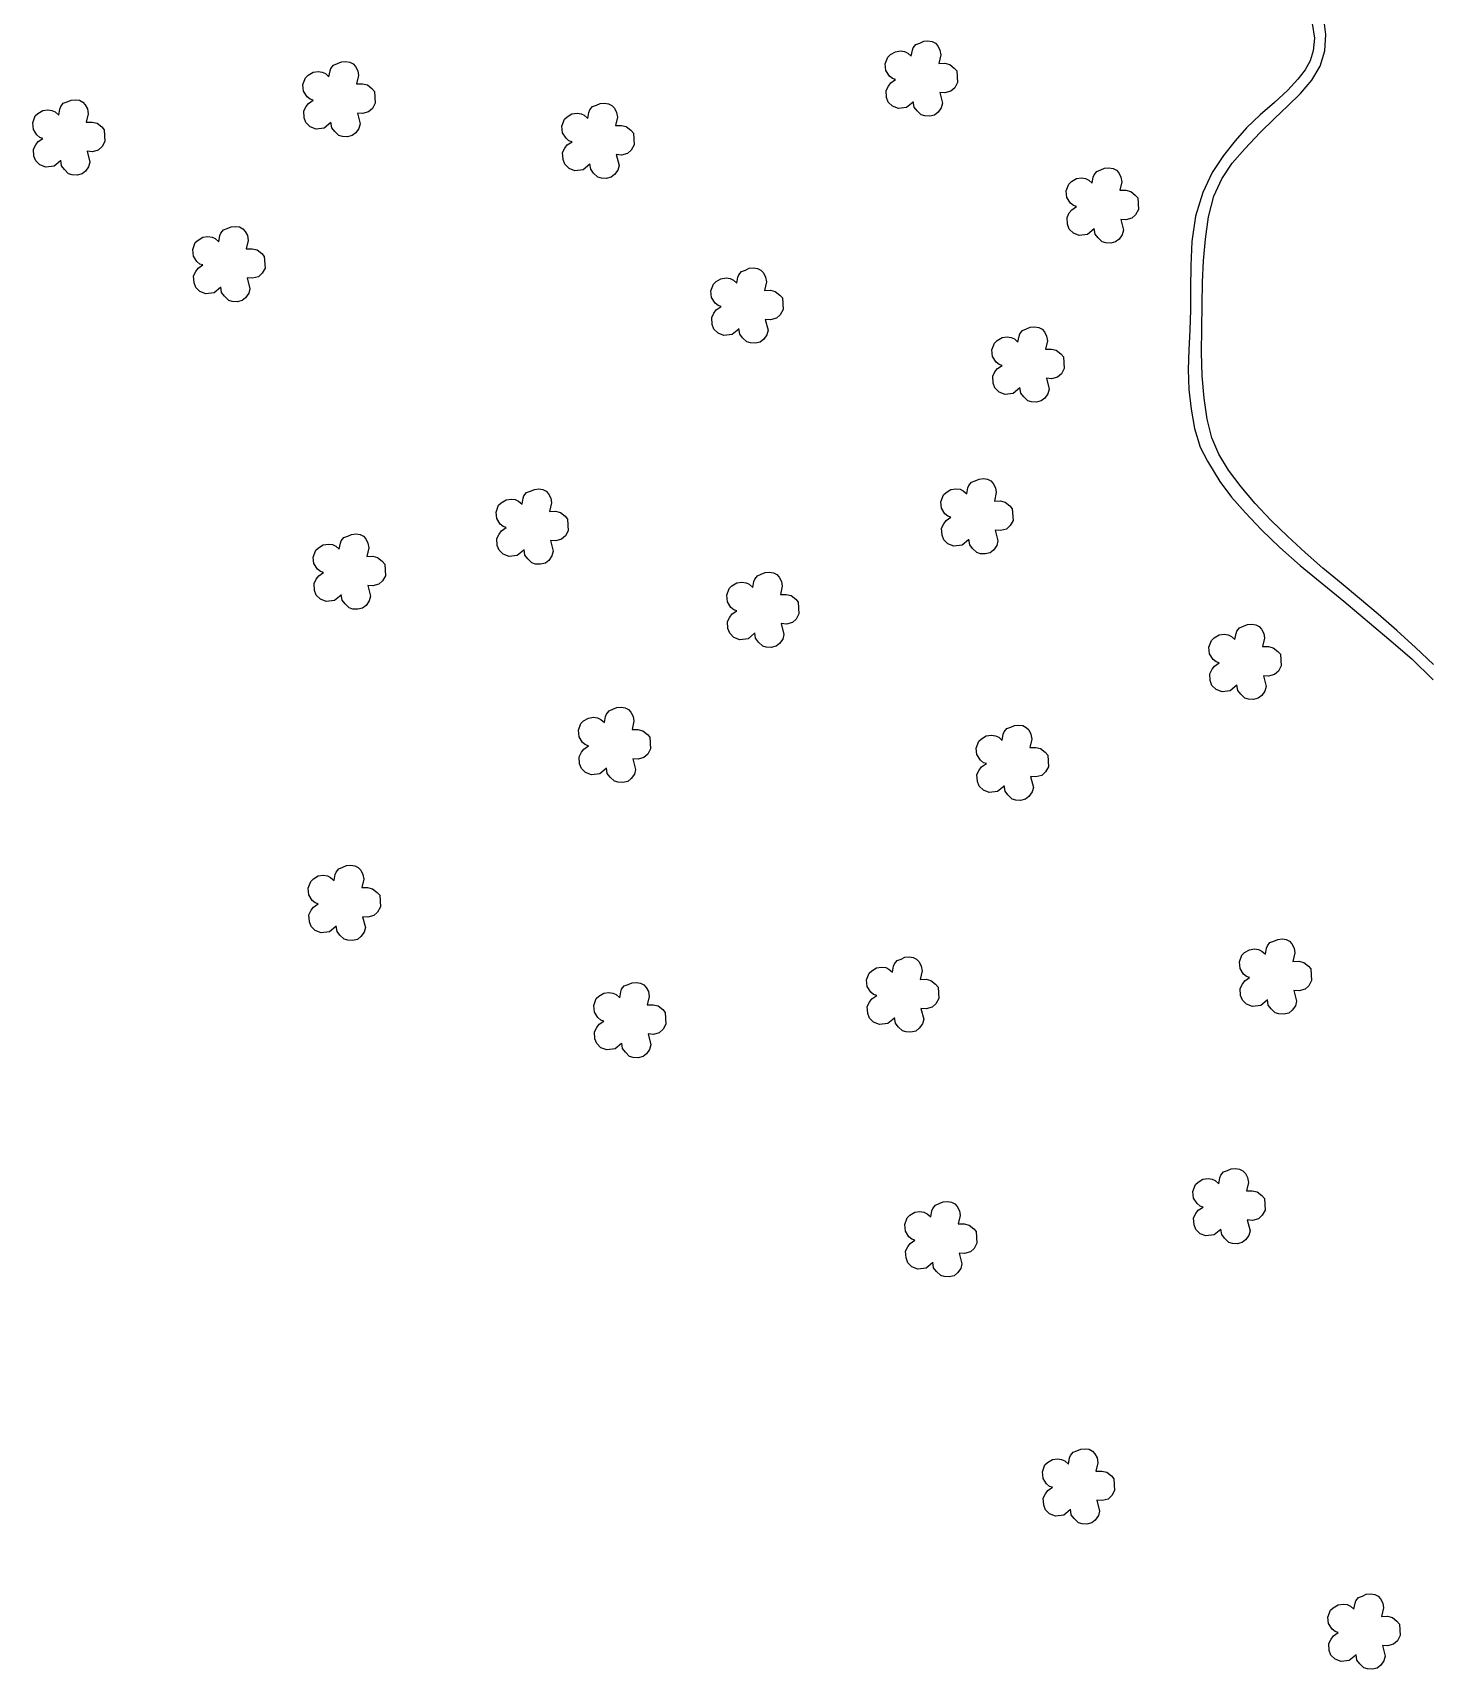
# Model space of a CAD drawing. Extents: x 726621 to 729771, y 7813734 to 7818189.
# Drawn here: x 727459.1 to 727805.2, y 7815191.3 to 7815598 of the extents above; entities that cross this region are included whole.
import ezdxf

# ---------------------------------------------------------------- set-up
doc = ezdxf.new("R2010")
doc.units = 0
doc.header["$MEASUREMENT"] = 0
doc.linetypes.add('CONTINUO', pattern=[0])
for name, color, linetype in [('01140001344', 1, 'Continuous'), ('01140001344013', 5, 'Continuous'), ('_SIMBOLO ARVORE', 118, 'Continuous')]:
    doc.layers.add(name, color=color, linetype=linetype)

msp = doc.modelspace()

# ---------------------------------------------------------------- linework, layer by layer
at = {"layer": '01140001344'}
msp.add_lwpolyline([(727777.11, 7815600.26), (727777.63, 7815596.62), (727777.37, 7815593.5), (727776.6, 7815590.98), (727775.31, 7815588.76), (727773.57, 7815586.46), (727771.03, 7815583.66), (727767.76, 7815580.64), (727764.14, 7815577.55), (727760.81, 7815574.32), (727757.92, 7815571.13), (727755.06, 7815567.43), (727752.23, 7815563.22), (727749.88, 7815558.23), (727748.1, 7815552.35), (727747.2, 7815546.12), (727746.93, 7815540.11), (727746.85, 7815534.43), (727746.83, 7815529.09), (727746.71, 7815524.06), (727746.43, 7815519.19), (727746.29, 7815514.29), (727746.46, 7815509.32), (727747.04, 7815504.39), (727747.86, 7815499.61), (727749.24, 7815495.01), (727751.05, 7815491.49), (727754.16, 7815486.45), (727757.05, 7815482.55), (727760.49, 7815478.64), (727764.53, 7815474.47), (727769.09, 7815470.02), (727774.1, 7815465.56), (727784.98, 7815456.7), (727796.17, 7815447.3), (727801.88, 7815442.39), (727807.14, 7815437.18)], dxfattribs=at)
at = {"layer": '01140001344013'}
msp.add_lwpolyline([(727807.22, 7815440.98), (727802.74, 7815445.24), (727798.15, 7815449.4), (727793.5, 7815453.46), (727788.84, 7815457.39), (727784.3, 7815461.21), (727779.77, 7815464.93), (727775.35, 7815468.79), (727771.03, 7815472.81), (727766.85, 7815476.88), (727762.91, 7815480.97), (727759.41, 7815485.16), (727756.31, 7815489.25), (727753.92, 7815493.21), (727752.16, 7815497.28), (727751.02, 7815501.95), (727750.23, 7815507.13), (727749.77, 7815512.72), (727749.56, 7815518.51), (727749.68, 7815524.47), (727749.79, 7815530.32), (727749.87, 7815535.95), (727750.11, 7815541.31), (727750.58, 7815546.64), (727751.36, 7815552.25), (727752.64, 7815557.36), (727754.62, 7815561.67), (727757.21, 7815565.53), (727760.4, 7815569.18), (727764.1, 7815573.06), (727767.76, 7815576.65), (727771.03, 7815579.76), (727774.18, 7815582.9), (727777.04, 7815586.21), (727779.07, 7815589.68), (727780.22, 7815593.47), (727780.46, 7815597.53), (727779.97, 7815601.51)], dxfattribs=at)
at = {"layer": '_SIMBOLO ARVORE', "linetype": 'CONTINUO'}
for points in [[(727677.93, 7815580.74, 0), (727676.31, 7815579.38, 0), (727674.26, 7815579.15, 0), (727672.79, 7815579.72, 0), (727671.75, 7815580.74, 0), (727671.32, 7815581.91, 0), (727671.21, 7815583.63, 0), (727671.77, 7815584.72, 0), (727672.36, 7815585.53, 0), (727673.54, 7815586.33, 0), (727672.79, 7815586.57, 0), (727672.05, 7815587.19, 0), (727671.17, 7815588.56, 0), (727671.02, 7815590.2, 0), (727671.65, 7815591.91, 0), (727672.31, 7815592.52, 0), (727673.51, 7815593.26, 0), (727674.78, 7815593.43, 0), (727675.8, 7815593.28, 0), (727676.6, 7815592.91, 0), (727677.47, 7815592.13, 0), (727677.74, 7815593.62, 0), (727677.96, 7815594.22, 0), (727678.62, 7815595.05, 0), (727679.59, 7815595.41, 0), (727680.55, 7815595.84, 0), (727681.62, 7815595.93, 0), (727682.63, 7815595.79, 0), (727683.46, 7815595.35, 0), (727684.07, 7815594.69, 0), (727684.6, 7815593.63, 0), (727684.81, 7815592.46, 0), (727684.33, 7815590.36, 0), (727685.8, 7815590.38, 0), (727687.01, 7815590.09, 0), (727688.16, 7815589.18, 0), (727688.79, 7815588.46, 0), (727688.96, 7815585.57, 0), (727688.26, 7815584.28, 0), (727687.32, 7815583.42, 0), (727685.84, 7815583.02, 0), (727684.54, 7815583.14, 0), (727685.23, 7815580.44, 0), (727684.91, 7815579.29, 0), (727684.13, 7815578.2, 0), (727683.28, 7815577.51, 0), (727682.06, 7815577.21, 0), (727680.85, 7815577.29, 0), (727679.94, 7815577.54, 0), (727678.9, 7815578.56, 0), (727678.19, 7815579.48, 0), (727677.98, 7815580.88, 0)], [(727533.22, 7815575.63, 0), (727531.6, 7815574.27, 0), (727529.55, 7815574.03, 0), (727528.08, 7815574.6, 0), (727527.04, 7815575.62, 0), (727526.62, 7815576.79, 0), (727526.5, 7815578.52, 0), (727527.06, 7815579.61, 0), (727527.65, 7815580.42, 0), (727528.83, 7815581.22, 0), (727528.08, 7815581.46, 0), (727527.34, 7815582.07, 0), (727526.47, 7815583.45, 0), (727526.31, 7815585.09, 0), (727526.94, 7815586.79, 0), (727527.6, 7815587.41, 0), (727528.81, 7815588.14, 0), (727530.07, 7815588.31, 0), (727531.09, 7815588.17, 0), (727531.89, 7815587.8, 0), (727532.77, 7815587.01, 0), (727533.03, 7815588.51, 0), (727533.25, 7815589.11, 0), (727533.91, 7815589.94, 0), (727534.89, 7815590.3, 0), (727535.84, 7815590.72, 0), (727536.91, 7815590.82, 0), (727537.92, 7815590.68, 0), (727538.75, 7815590.24, 0), (727539.36, 7815589.58, 0), (727539.9, 7815588.52, 0), (727540.11, 7815587.34, 0), (727539.62, 7815585.25, 0), (727541.09, 7815585.27, 0), (727542.3, 7815584.98, 0), (727543.45, 7815584.07, 0), (727544.08, 7815583.35, 0), (727544.26, 7815580.46, 0), (727543.55, 7815579.17, 0), (727542.61, 7815578.31, 0), (727541.13, 7815577.91, 0), (727539.83, 7815578.02, 0), (727540.52, 7815575.33, 0), (727540.21, 7815574.18, 0), (727539.43, 7815573.08, 0), (727538.57, 7815572.4, 0), (727537.35, 7815572.1, 0), (727536.14, 7815572.17, 0), (727535.23, 7815572.43, 0), (727534.19, 7815573.45, 0), (727533.49, 7815574.37, 0), (727533.27, 7815575.77, 0)], [(727466.06, 7815566.13, 0), (727464.45, 7815564.77, 0), (727462.39, 7815564.54, 0), (727460.93, 7815565.11, 0), (727459.89, 7815566.13, 0), (727459.46, 7815567.3, 0), (727459.34, 7815569.02, 0), (727459.9, 7815570.11, 0), (727460.49, 7815570.92, 0), (727461.68, 7815571.72, 0), (727460.92, 7815571.96, 0), (727460.18, 7815572.58, 0), (727459.31, 7815573.95, 0), (727459.15, 7815575.59, 0), (727459.78, 7815577.3, 0), (727460.44, 7815577.91, 0), (727461.65, 7815578.65, 0), (727462.92, 7815578.82, 0), (727463.93, 7815578.67, 0), (727464.73, 7815578.3, 0), (727465.61, 7815577.52, 0), (727465.87, 7815579.01, 0), (727466.1, 7815579.61, 0), (727466.75, 7815580.44, 0), (727467.73, 7815580.8, 0), (727468.68, 7815581.22, 0), (727469.75, 7815581.32, 0), (727470.77, 7815581.18, 0), (727471.59, 7815580.74, 0), (727472.2, 7815580.08, 0), (727472.74, 7815579.02, 0), (727472.95, 7815577.85, 0), (727472.46, 7815575.75, 0), (727473.93, 7815575.77, 0), (727475.15, 7815575.48, 0), (727476.29, 7815574.57, 0), (727476.93, 7815573.85, 0), (727477.1, 7815570.96, 0), (727476.39, 7815569.67, 0), (727475.45, 7815568.81, 0), (727473.97, 7815568.41, 0), (727472.67, 7815568.53, 0), (727473.37, 7815565.83, 0), (727473.05, 7815564.68, 0), (727472.27, 7815563.59, 0), (727471.41, 7815562.9, 0), (727470.19, 7815562.6, 0), (727468.98, 7815562.68, 0), (727468.08, 7815562.93, 0), (727467.04, 7815563.95, 0), (727466.33, 7815564.87, 0), (727466.11, 7815566.27, 0)], [(727597.55, 7815565.28, 0), (727595.94, 7815563.93, 0), (727593.88, 7815563.69, 0), (727592.42, 7815564.26, 0), (727591.38, 7815565.28, 0), (727590.95, 7815566.45, 0), (727590.83, 7815568.18, 0), (727591.39, 7815569.27, 0), (727591.98, 7815570.07, 0), (727593.17, 7815570.88, 0), (727592.41, 7815571.12, 0), (727591.67, 7815571.73, 0), (727590.8, 7815573.1, 0), (727590.64, 7815574.74, 0), (727591.27, 7815576.45, 0), (727591.93, 7815577.06, 0), (727593.14, 7815577.8, 0), (727594.41, 7815577.97, 0), (727595.42, 7815577.82, 0), (727596.22, 7815577.45, 0), (727597.1, 7815576.67, 0), (727597.36, 7815578.17, 0), (727597.59, 7815578.77, 0), (727598.24, 7815579.6, 0), (727599.22, 7815579.95, 0), (727600.17, 7815580.38, 0), (727601.24, 7815580.48, 0), (727602.26, 7815580.33, 0), (727603.08, 7815579.9, 0), (727603.69, 7815579.23, 0), (727604.23, 7815578.18, 0), (727604.44, 7815577, 0), (727603.95, 7815574.9, 0), (727605.42, 7815574.93, 0), (727606.64, 7815574.63, 0), (727607.78, 7815573.73, 0), (727608.42, 7815573, 0), (727608.59, 7815570.11, 0), (727607.88, 7815568.82, 0), (727606.94, 7815567.96, 0), (727605.46, 7815567.57, 0), (727604.16, 7815567.68, 0), (727604.86, 7815564.98, 0), (727604.54, 7815563.84, 0), (727603.76, 7815562.74, 0), (727602.9, 7815562.05, 0), (727601.68, 7815561.76, 0), (727600.47, 7815561.83, 0), (727599.57, 7815562.09, 0), (727598.53, 7815563.11, 0), (727597.82, 7815564.03, 0), (727597.6, 7815565.42, 0)], [(727722.9, 7815549.2, 0), (727721.29, 7815547.84, 0), (727719.23, 7815547.6, 0), (727717.77, 7815548.17, 0), (727716.73, 7815549.19, 0), (727716.3, 7815550.36, 0), (727716.18, 7815552.09, 0), (727716.74, 7815553.18, 0), (727717.33, 7815553.98, 0), (727718.52, 7815554.79, 0), (727717.76, 7815555.03, 0), (727717.02, 7815555.64, 0), (727716.15, 7815557.02, 0), (727715.99, 7815558.65, 0), (727716.62, 7815560.36, 0), (727717.28, 7815560.97, 0), (727718.49, 7815561.71, 0), (727719.76, 7815561.88, 0), (727720.77, 7815561.74, 0), (727721.57, 7815561.36, 0), (727722.45, 7815560.58, 0), (727722.71, 7815562.08, 0), (727722.94, 7815562.68, 0), (727723.59, 7815563.51, 0), (727724.57, 7815563.87, 0), (727725.52, 7815564.29, 0), (727726.59, 7815564.39, 0), (727727.61, 7815564.24, 0), (727728.43, 7815563.81, 0), (727729.04, 7815563.15, 0), (727729.58, 7815562.09, 0), (727729.79, 7815560.91, 0), (727729.3, 7815558.82, 0), (727730.77, 7815558.84, 0), (727731.99, 7815558.55, 0), (727733.13, 7815557.64, 0), (727733.77, 7815556.91, 0), (727733.94, 7815554.03, 0), (727733.23, 7815552.73, 0), (727732.29, 7815551.87, 0), (727730.81, 7815551.48, 0), (727729.51, 7815551.59, 0), (727730.21, 7815548.9, 0), (727729.89, 7815547.75, 0), (727729.11, 7815546.65, 0), (727728.25, 7815545.97, 0), (727727.03, 7815545.67, 0), (727725.82, 7815545.74, 0), (727724.92, 7815546, 0), (727723.88, 7815547.02, 0), (727723.17, 7815547.94, 0), (727722.95, 7815549.33, 0)], [(727505.84, 7815534.65, 0), (727504.22, 7815533.3, 0), (727502.16, 7815533.06, 0), (727500.7, 7815533.63, 0), (727499.66, 7815534.65, 0), (727499.23, 7815535.82, 0), (727499.11, 7815537.55, 0), (727499.68, 7815538.64, 0), (727500.27, 7815539.44, 0), (727501.45, 7815540.25, 0), (727500.7, 7815540.49, 0), (727499.95, 7815541.1, 0), (727499.08, 7815542.48, 0), (727498.92, 7815544.11, 0), (727499.55, 7815545.82, 0), (727500.22, 7815546.43, 0), (727501.42, 7815547.17, 0), (727502.69, 7815547.34, 0), (727503.7, 7815547.19, 0), (727504.5, 7815546.82, 0), (727505.38, 7815546.04, 0), (727505.65, 7815547.54, 0), (727505.87, 7815548.14, 0), (727506.52, 7815548.97, 0), (727507.5, 7815549.32, 0), (727508.45, 7815549.75, 0), (727509.53, 7815549.85, 0), (727510.54, 7815549.7, 0), (727511.36, 7815549.27, 0), (727511.98, 7815548.6, 0), (727512.51, 7815547.55, 0), (727512.72, 7815546.37, 0), (727512.23, 7815544.27, 0), (727513.7, 7815544.3, 0), (727514.92, 7815544, 0), (727516.06, 7815543.1, 0), (727516.7, 7815542.37, 0), (727516.87, 7815539.48, 0), (727516.16, 7815538.19, 0), (727515.22, 7815537.33, 0), (727513.74, 7815536.94, 0), (727512.44, 7815537.05, 0), (727513.14, 7815534.35, 0), (727512.82, 7815533.21, 0), (727512.04, 7815532.11, 0), (727511.18, 7815531.43, 0), (727509.96, 7815531.13, 0), (727508.75, 7815531.2, 0), (727507.85, 7815531.46, 0), (727506.81, 7815532.48, 0), (727506.1, 7815533.4, 0), (727505.89, 7815534.79, 0)], [(727634.59, 7815524.33, 0), (727632.97, 7815522.98, 0), (727630.92, 7815522.74, 0), (727629.45, 7815523.31, 0), (727628.41, 7815524.33, 0), (727627.98, 7815525.5, 0), (727627.87, 7815527.23, 0), (727628.43, 7815528.32, 0), (727629.02, 7815529.12, 0), (727630.2, 7815529.93, 0), (727629.45, 7815530.17, 0), (727628.71, 7815530.78, 0), (727627.83, 7815532.16, 0), (727627.68, 7815533.79, 0), (727628.31, 7815535.5, 0), (727628.97, 7815536.11, 0), (727630.18, 7815536.85, 0), (727631.44, 7815537.02, 0), (727632.46, 7815536.87, 0), (727633.26, 7815536.5, 0), (727634.14, 7815535.72, 0), (727634.4, 7815537.22, 0), (727634.62, 7815537.82, 0), (727635.28, 7815538.65, 0), (727636.25, 7815539, 0), (727637.21, 7815539.43, 0), (727638.28, 7815539.53, 0), (727639.29, 7815539.38, 0), (727640.12, 7815538.95, 0), (727640.73, 7815538.29, 0), (727641.26, 7815537.23, 0), (727641.47, 7815536.05, 0), (727640.99, 7815533.95, 0), (727642.46, 7815533.98, 0), (727643.67, 7815533.69, 0), (727644.82, 7815532.78, 0), (727645.45, 7815532.05, 0), (727645.62, 7815529.17, 0), (727644.92, 7815527.87, 0), (727643.98, 7815527.01, 0), (727642.5, 7815526.62, 0), (727641.2, 7815526.73, 0), (727641.89, 7815524.03, 0), (727641.57, 7815522.89, 0), (727640.79, 7815521.79, 0), (727639.94, 7815521.11, 0), (727638.72, 7815520.81, 0), (727637.51, 7815520.88, 0), (727636.6, 7815521.14, 0), (727635.56, 7815522.16, 0), (727634.86, 7815523.08, 0), (727634.64, 7815524.47, 0)], [(727704.43, 7815509.7, 0), (727702.82, 7815508.34, 0), (727700.76, 7815508.1, 0), (727699.3, 7815508.67, 0), (727698.26, 7815509.69, 0), (727697.83, 7815510.86, 0), (727697.71, 7815512.59, 0), (727698.27, 7815513.68, 0), (727698.86, 7815514.49, 0), (727700.05, 7815515.29, 0), (727699.29, 7815515.53, 0), (727698.55, 7815516.14, 0), (727697.68, 7815517.52, 0), (727697.52, 7815519.16, 0), (727698.15, 7815520.86, 0), (727698.81, 7815521.48, 0), (727700.02, 7815522.21, 0), (727701.29, 7815522.38, 0), (727702.3, 7815522.24, 0), (727703.1, 7815521.87, 0), (727703.98, 7815521.08, 0), (727704.24, 7815522.58, 0), (727704.47, 7815523.18, 0), (727705.12, 7815524.01, 0), (727706.1, 7815524.37, 0), (727707.05, 7815524.79, 0), (727708.12, 7815524.89, 0), (727709.14, 7815524.75, 0), (727709.96, 7815524.31, 0), (727710.57, 7815523.65, 0), (727711.11, 7815522.59, 0), (727711.32, 7815521.42, 0), (727710.83, 7815519.32, 0), (727712.3, 7815519.34, 0), (727713.51, 7815519.05, 0), (727714.66, 7815518.14, 0), (727715.3, 7815517.42, 0), (727715.47, 7815514.53, 0), (727714.76, 7815513.24, 0), (727713.82, 7815512.38, 0), (727712.34, 7815511.98, 0), (727711.04, 7815512.1, 0), (727711.73, 7815509.4, 0), (727711.42, 7815508.25, 0), (727710.64, 7815507.15, 0), (727709.78, 7815506.47, 0), (727708.56, 7815506.17, 0), (727707.35, 7815506.24, 0), (727706.45, 7815506.5, 0), (727705.41, 7815507.52, 0), (727704.7, 7815508.44, 0), (727704.48, 7815509.84, 0)], [(727691.72, 7815471.97, 0), (727690.1, 7815470.61, 0), (727688.05, 7815470.37, 0), (727686.58, 7815470.94, 0), (727685.54, 7815471.96, 0), (727685.11, 7815473.13, 0), (727685, 7815474.86, 0), (727685.56, 7815475.95, 0), (727686.15, 7815476.76, 0), (727687.33, 7815477.56, 0), (727686.58, 7815477.8, 0), (727685.84, 7815478.41, 0), (727684.96, 7815479.79, 0), (727684.8, 7815481.43, 0), (727685.44, 7815483.13, 0), (727686.1, 7815483.74, 0), (727687.3, 7815484.48, 0), (727688.57, 7815484.65, 0), (727689.58, 7815484.51, 0), (727690.39, 7815484.14, 0), (727691.26, 7815483.35, 0), (727691.53, 7815484.85, 0), (727691.75, 7815485.45, 0), (727692.41, 7815486.28, 0), (727693.38, 7815486.64, 0), (727694.34, 7815487.06, 0), (727695.41, 7815487.16, 0), (727696.42, 7815487.01, 0), (727697.25, 7815486.58, 0), (727697.86, 7815485.92, 0), (727698.39, 7815484.86, 0), (727698.6, 7815483.68, 0), (727698.12, 7815481.59, 0), (727699.59, 7815481.61, 0), (727700.8, 7815481.32, 0), (727701.95, 7815480.41, 0), (727702.58, 7815479.68, 0), (727702.75, 7815476.8, 0), (727702.04, 7815475.51, 0), (727701.1, 7815474.64, 0), (727699.62, 7815474.25, 0), (727698.33, 7815474.36, 0), (727699.02, 7815471.67, 0), (727698.7, 7815470.52, 0), (727697.92, 7815469.42, 0), (727697.07, 7815468.74, 0), (727695.85, 7815468.44, 0), (727694.64, 7815468.51, 0), (727693.73, 7815468.77, 0), (727692.69, 7815469.79, 0), (727691.98, 7815470.71, 0), (727691.77, 7815472.11, 0)], [(727581.19, 7815469.4, 0), (727579.57, 7815468.04, 0), (727577.52, 7815467.8, 0), (727576.05, 7815468.37, 0), (727575.02, 7815469.39, 0), (727574.59, 7815470.56, 0), (727574.47, 7815472.29, 0), (727575.03, 7815473.38, 0), (727575.62, 7815474.19, 0), (727576.8, 7815474.99, 0), (727576.05, 7815475.23, 0), (727575.31, 7815475.84, 0), (727574.44, 7815477.22, 0), (727574.28, 7815478.86, 0), (727574.91, 7815480.56, 0), (727575.57, 7815481.18, 0), (727576.78, 7815481.91, 0), (727578.04, 7815482.08, 0), (727579.06, 7815481.94, 0), (727579.86, 7815481.57, 0), (727580.74, 7815480.78, 0), (727581, 7815482.28, 0), (727581.22, 7815482.88, 0), (727581.88, 7815483.71, 0), (727582.86, 7815484.07, 0), (727583.81, 7815484.49, 0), (727584.88, 7815484.59, 0), (727585.9, 7815484.45, 0), (727586.72, 7815484.01, 0), (727587.33, 7815483.35, 0), (727587.87, 7815482.29, 0), (727588.08, 7815481.12, 0), (727587.59, 7815479.02, 0), (727589.06, 7815479.04, 0), (727590.27, 7815478.75, 0), (727591.42, 7815477.84, 0), (727592.05, 7815477.12, 0), (727592.23, 7815474.23, 0), (727591.52, 7815472.94, 0), (727590.58, 7815472.08, 0), (727589.1, 7815471.68, 0), (727587.8, 7815471.79, 0), (727588.49, 7815469.1, 0), (727588.18, 7815467.95, 0), (727587.4, 7815466.85, 0), (727586.54, 7815466.17, 0), (727585.32, 7815465.87, 0), (727584.11, 7815465.94, 0), (727583.2, 7815466.2, 0), (727582.16, 7815467.22, 0), (727581.46, 7815468.14, 0), (727581.24, 7815469.54, 0)], [(727535.78, 7815458.22, 0), (727534.16, 7815456.86, 0), (727532.1, 7815456.63, 0), (727530.64, 7815457.19, 0), (727529.6, 7815458.22, 0), (727529.17, 7815459.39, 0), (727529.06, 7815461.11, 0), (727529.62, 7815462.2, 0), (727530.21, 7815463.01, 0), (727531.39, 7815463.81, 0), (727530.64, 7815464.05, 0), (727529.9, 7815464.67, 0), (727529.02, 7815466.04, 0), (727528.86, 7815467.68, 0), (727529.49, 7815469.39, 0), (727530.16, 7815470, 0), (727531.36, 7815470.74, 0), (727532.63, 7815470.9, 0), (727533.64, 7815470.76, 0), (727534.44, 7815470.39, 0), (727535.32, 7815469.61, 0), (727535.59, 7815471.1, 0), (727535.81, 7815471.7, 0), (727536.47, 7815472.53, 0), (727537.44, 7815472.89, 0), (727538.4, 7815473.31, 0), (727539.47, 7815473.41, 0), (727540.48, 7815473.27, 0), (727541.31, 7815472.83, 0), (727541.92, 7815472.17, 0), (727542.45, 7815471.11, 0), (727542.66, 7815469.94, 0), (727542.18, 7815467.84, 0), (727543.64, 7815467.86, 0), (727544.86, 7815467.57, 0), (727546, 7815466.66, 0), (727546.64, 7815465.94, 0), (727546.81, 7815463.05, 0), (727546.1, 7815461.76, 0), (727545.16, 7815460.9, 0), (727543.68, 7815460.5, 0), (727542.39, 7815460.62, 0), (727543.08, 7815457.92, 0), (727542.76, 7815456.77, 0), (727541.98, 7815455.67, 0), (727541.12, 7815454.99, 0), (727539.9, 7815454.69, 0), (727538.7, 7815454.76, 0), (727537.79, 7815455.02, 0), (727536.75, 7815456.04, 0), (727536.04, 7815456.96, 0), (727535.83, 7815458.36, 0)], [(727638.53, 7815448.74, 0), (727636.91, 7815447.38, 0), (727634.86, 7815447.14, 0), (727633.39, 7815447.71, 0), (727632.35, 7815448.73, 0), (727631.92, 7815449.9, 0), (727631.81, 7815451.63, 0), (727632.37, 7815452.72, 0), (727632.96, 7815453.53, 0), (727634.14, 7815454.33, 0), (727633.39, 7815454.57, 0), (727632.65, 7815455.18, 0), (727631.77, 7815456.56, 0), (727631.62, 7815458.2, 0), (727632.25, 7815459.9, 0), (727632.91, 7815460.51, 0), (727634.12, 7815461.25, 0), (727635.38, 7815461.42, 0), (727636.4, 7815461.28, 0), (727637.2, 7815460.91, 0), (727638.08, 7815460.12, 0), (727638.34, 7815461.62, 0), (727638.56, 7815462.22, 0), (727639.22, 7815463.05, 0), (727640.19, 7815463.41, 0), (727641.15, 7815463.83, 0), (727642.22, 7815463.93, 0), (727643.23, 7815463.78, 0), (727644.06, 7815463.35, 0), (727644.67, 7815462.69, 0), (727645.2, 7815461.63, 0), (727645.41, 7815460.45, 0), (727644.93, 7815458.36, 0), (727646.4, 7815458.38, 0), (727647.61, 7815458.09, 0), (727648.76, 7815457.18, 0), (727649.39, 7815456.45, 0), (727649.56, 7815453.57, 0), (727648.86, 7815452.27, 0), (727647.92, 7815451.41, 0), (727646.44, 7815451.02, 0), (727645.14, 7815451.13, 0), (727645.83, 7815448.44, 0), (727645.51, 7815447.29, 0), (727644.73, 7815446.19, 0), (727643.88, 7815445.51, 0), (727642.66, 7815445.21, 0), (727641.45, 7815445.28, 0), (727640.54, 7815445.54, 0), (727639.5, 7815446.56, 0), (727638.8, 7815447.48, 0), (727638.58, 7815448.88, 0)], [(727758.36, 7815435.8, 0), (727756.74, 7815434.44, 0), (727754.69, 7815434.2, 0), (727753.23, 7815434.77, 0), (727752.19, 7815435.79, 0), (727751.76, 7815436.96, 0), (727751.64, 7815438.69, 0), (727752.2, 7815439.78, 0), (727752.79, 7815440.59, 0), (727753.98, 7815441.39, 0), (727753.22, 7815441.63, 0), (727752.48, 7815442.24, 0), (727751.61, 7815443.62, 0), (727751.45, 7815445.26, 0), (727752.08, 7815446.96, 0), (727752.74, 7815447.58, 0), (727753.95, 7815448.31, 0), (727755.22, 7815448.48, 0), (727756.23, 7815448.34, 0), (727757.03, 7815447.97, 0), (727757.91, 7815447.18, 0), (727758.17, 7815448.68, 0), (727758.4, 7815449.28, 0), (727759.05, 7815450.11, 0), (727760.03, 7815450.47, 0), (727760.98, 7815450.89, 0), (727762.05, 7815450.99, 0), (727763.07, 7815450.84, 0), (727763.89, 7815450.41, 0), (727764.5, 7815449.75, 0), (727765.04, 7815448.69, 0), (727765.25, 7815447.51, 0), (727764.76, 7815445.42, 0), (727766.23, 7815445.44, 0), (727767.44, 7815445.15, 0), (727768.59, 7815444.24, 0), (727769.23, 7815443.52, 0), (727769.4, 7815440.63, 0), (727768.69, 7815439.34, 0), (727767.75, 7815438.48, 0), (727766.27, 7815438.08, 0), (727764.97, 7815438.19, 0), (727765.66, 7815435.5, 0), (727765.35, 7815434.35, 0), (727764.57, 7815433.25, 0), (727763.71, 7815432.57, 0), (727762.49, 7815432.27, 0), (727761.28, 7815432.34, 0), (727760.37, 7815432.6, 0), (727759.34, 7815433.62, 0), (727758.63, 7815434.54, 0), (727758.41, 7815435.94, 0)], [(727601.67, 7815415.17, 0), (727600.05, 7815413.81, 0), (727598, 7815413.57, 0), (727596.53, 7815414.14, 0), (727595.49, 7815415.16, 0), (727595.06, 7815416.33, 0), (727594.95, 7815418.06, 0), (727595.51, 7815419.15, 0), (727596.1, 7815419.95, 0), (727597.28, 7815420.76, 0), (727596.53, 7815421, 0), (727595.79, 7815421.61, 0), (727594.91, 7815422.99, 0), (727594.75, 7815424.62, 0), (727595.38, 7815426.33, 0), (727596.05, 7815426.94, 0), (727597.25, 7815427.68, 0), (727598.52, 7815427.85, 0), (727599.53, 7815427.71, 0), (727600.34, 7815427.33, 0), (727601.21, 7815426.55, 0), (727601.48, 7815428.05, 0), (727601.7, 7815428.65, 0), (727602.36, 7815429.48, 0), (727603.33, 7815429.84, 0), (727604.29, 7815430.26, 0), (727605.36, 7815430.36, 0), (727606.37, 7815430.21, 0), (727607.2, 7815429.78, 0), (727607.81, 7815429.12, 0), (727608.34, 7815428.06, 0), (727608.55, 7815426.88, 0), (727608.07, 7815424.79, 0), (727609.53, 7815424.81, 0), (727610.75, 7815424.52, 0), (727611.9, 7815423.61, 0), (727612.53, 7815422.88, 0), (727612.7, 7815420, 0), (727611.99, 7815418.7, 0), (727611.05, 7815417.84, 0), (727609.57, 7815417.45, 0), (727608.28, 7815417.56, 0), (727608.97, 7815414.87, 0), (727608.65, 7815413.72, 0), (727607.87, 7815412.62, 0), (727607.02, 7815411.94, 0), (727605.8, 7815411.64, 0), (727604.59, 7815411.71, 0), (727603.68, 7815411.97, 0), (727602.64, 7815412.99, 0), (727601.93, 7815413.91, 0), (727601.72, 7815415.3, 0)], [(727700.52, 7815410.75, 0), (727698.9, 7815409.39, 0), (727696.85, 7815409.15, 0), (727695.38, 7815409.72, 0), (727694.34, 7815410.74, 0), (727693.91, 7815411.91, 0), (727693.8, 7815413.64, 0), (727694.36, 7815414.73, 0), (727694.95, 7815415.54, 0), (727696.13, 7815416.34, 0), (727695.38, 7815416.58, 0), (727694.64, 7815417.19, 0), (727693.76, 7815418.57, 0), (727693.61, 7815420.21, 0), (727694.24, 7815421.91, 0), (727694.9, 7815422.52, 0), (727696.11, 7815423.26, 0), (727697.37, 7815423.43, 0), (727698.39, 7815423.29, 0), (727699.19, 7815422.92, 0), (727700.07, 7815422.13, 0), (727700.33, 7815423.63, 0), (727700.55, 7815424.23, 0), (727701.21, 7815425.06, 0), (727702.18, 7815425.42, 0), (727703.14, 7815425.84, 0), (727704.21, 7815425.94, 0), (727705.22, 7815425.79, 0), (727706.05, 7815425.36, 0), (727706.66, 7815424.7, 0), (727707.19, 7815423.64, 0), (727707.4, 7815422.46, 0), (727706.92, 7815420.37, 0), (727708.39, 7815420.39, 0), (727709.6, 7815420.1, 0), (727710.75, 7815419.19, 0), (727711.38, 7815418.46, 0), (727711.55, 7815415.58, 0), (727710.85, 7815414.28, 0), (727709.91, 7815413.42, 0), (727708.43, 7815413.03, 0), (727707.13, 7815413.14, 0), (727707.82, 7815410.45, 0), (727707.5, 7815409.3, 0), (727706.72, 7815408.2, 0), (727705.87, 7815407.52, 0), (727704.65, 7815407.22, 0), (727703.44, 7815407.29, 0), (727702.53, 7815407.55, 0), (727701.49, 7815408.57, 0), (727700.79, 7815409.49, 0), (727700.57, 7815410.89, 0)], [(727534.51, 7815375.91, 0), (727532.89, 7815374.55, 0), (727530.84, 7815374.31, 0), (727529.37, 7815374.88, 0), (727528.33, 7815375.9, 0), (727527.9, 7815377.07, 0), (727527.79, 7815378.8, 0), (727528.35, 7815379.89, 0), (727528.94, 7815380.7, 0), (727530.12, 7815381.5, 0), (727529.37, 7815381.74, 0), (727528.63, 7815382.35, 0), (727527.75, 7815383.73, 0), (727527.6, 7815385.37, 0), (727528.23, 7815387.07, 0), (727528.89, 7815387.69, 0), (727530.1, 7815388.42, 0), (727531.36, 7815388.59, 0), (727532.38, 7815388.45, 0), (727533.18, 7815388.08, 0), (727534.06, 7815387.29, 0), (727534.32, 7815388.79, 0), (727534.54, 7815389.39, 0), (727535.2, 7815390.22, 0), (727536.18, 7815390.58, 0), (727537.13, 7815391, 0), (727538.2, 7815391.1, 0), (727539.21, 7815390.96, 0), (727540.04, 7815390.52, 0), (727540.65, 7815389.86, 0), (727541.19, 7815388.8, 0), (727541.39, 7815387.63, 0), (727540.91, 7815385.53, 0), (727542.38, 7815385.55, 0), (727543.59, 7815385.26, 0), (727544.74, 7815384.35, 0), (727545.37, 7815383.63, 0), (727545.54, 7815380.74, 0), (727544.84, 7815379.45, 0), (727543.9, 7815378.59, 0), (727542.42, 7815378.19, 0), (727541.12, 7815378.31, 0), (727541.81, 7815375.61, 0), (727541.49, 7815374.46, 0), (727540.71, 7815373.36, 0), (727539.86, 7815372.68, 0), (727538.64, 7815372.38, 0), (727537.43, 7815372.45, 0), (727536.52, 7815372.71, 0), (727535.48, 7815373.73, 0), (727534.78, 7815374.65, 0), (727534.56, 7815376.05, 0)], [(727765.92, 7815357.59, 0), (727764.3, 7815356.23, 0), (727762.25, 7815356, 0), (727760.78, 7815356.57, 0), (727759.75, 7815357.59, 0), (727759.32, 7815358.76, 0), (727759.2, 7815360.48, 0), (727759.76, 7815361.57, 0), (727760.35, 7815362.38, 0), (727761.53, 7815363.18, 0), (727760.78, 7815363.42, 0), (727760.04, 7815364.04, 0), (727759.17, 7815365.41, 0), (727759.01, 7815367.05, 0), (727759.64, 7815368.76, 0), (727760.3, 7815369.37, 0), (727761.51, 7815370.11, 0), (727762.78, 7815370.28, 0), (727763.79, 7815370.13, 0), (727764.59, 7815369.76, 0), (727765.47, 7815368.98, 0), (727765.73, 7815370.47, 0), (727765.95, 7815371.07, 0), (727766.61, 7815371.9, 0), (727767.59, 7815372.26, 0), (727768.54, 7815372.68, 0), (727769.61, 7815372.78, 0), (727770.63, 7815372.64, 0), (727771.45, 7815372.2, 0), (727772.06, 7815371.54, 0), (727772.6, 7815370.48, 0), (727772.81, 7815369.31, 0), (727772.32, 7815367.21, 0), (727773.79, 7815367.23, 0), (727775, 7815366.94, 0), (727776.15, 7815366.03, 0), (727776.78, 7815365.31, 0), (727776.96, 7815362.42, 0), (727776.25, 7815361.13, 0), (727775.31, 7815360.27, 0), (727773.83, 7815359.87, 0), (727772.53, 7815359.99, 0), (727773.22, 7815357.29, 0), (727772.91, 7815356.14, 0), (727772.13, 7815355.05, 0), (727771.27, 7815354.36, 0), (727770.05, 7815354.06, 0), (727768.84, 7815354.14, 0), (727767.93, 7815354.39, 0), (727766.9, 7815355.41, 0), (727766.19, 7815356.33, 0), (727765.97, 7815357.73, 0)], [(727673.26, 7815353.12, 0), (727671.64, 7815351.76, 0), (727669.59, 7815351.52, 0), (727668.12, 7815352.09, 0), (727667.08, 7815353.11, 0), (727666.66, 7815354.28, 0), (727666.54, 7815356.01, 0), (727667.1, 7815357.1, 0), (727667.69, 7815357.9, 0), (727668.87, 7815358.71, 0), (727668.12, 7815358.95, 0), (727667.38, 7815359.56, 0), (727666.51, 7815360.94, 0), (727666.35, 7815362.58, 0), (727666.98, 7815364.28, 0), (727667.64, 7815364.89, 0), (727668.85, 7815365.63, 0), (727670.11, 7815365.8, 0), (727671.13, 7815365.66, 0), (727671.93, 7815365.28, 0), (727672.81, 7815364.5, 0), (727673.07, 7815366, 0), (727673.29, 7815366.6, 0), (727673.95, 7815367.43, 0), (727674.93, 7815367.79, 0), (727675.88, 7815368.21, 0), (727676.95, 7815368.31, 0), (727677.96, 7815368.16, 0), (727678.79, 7815367.73, 0), (727679.4, 7815367.07, 0), (727679.94, 7815366.01, 0), (727680.15, 7815364.83, 0), (727679.66, 7815362.74, 0), (727681.13, 7815362.76, 0), (727682.34, 7815362.47, 0), (727683.49, 7815361.56, 0), (727684.12, 7815360.83, 0), (727684.3, 7815357.95, 0), (727683.59, 7815356.65, 0), (727682.65, 7815355.79, 0), (727681.17, 7815355.4, 0), (727679.87, 7815355.51, 0), (727680.56, 7815352.82, 0), (727680.25, 7815351.67, 0), (727679.47, 7815350.57, 0), (727678.61, 7815349.89, 0), (727677.39, 7815349.59, 0), (727676.18, 7815349.66, 0), (727675.27, 7815349.92, 0), (727674.23, 7815350.94, 0), (727673.53, 7815351.86, 0), (727673.31, 7815353.25, 0)], [(727605.47, 7815346.78, 0), (727603.85, 7815345.43, 0), (727601.8, 7815345.19, 0), (727600.33, 7815345.76, 0), (727599.29, 7815346.78, 0), (727598.86, 7815347.95, 0), (727598.75, 7815349.68, 0), (727599.31, 7815350.77, 0), (727599.9, 7815351.57, 0), (727601.08, 7815352.38, 0), (727600.33, 7815352.62, 0), (727599.59, 7815353.23, 0), (727598.71, 7815354.6, 0), (727598.56, 7815356.24, 0), (727599.19, 7815357.95, 0), (727599.85, 7815358.56, 0), (727601.06, 7815359.3, 0), (727602.32, 7815359.47, 0), (727603.34, 7815359.32, 0), (727604.14, 7815358.95, 0), (727605.02, 7815358.17, 0), (727605.28, 7815359.67, 0), (727605.5, 7815360.27, 0), (727606.16, 7815361.1, 0), (727607.13, 7815361.45, 0), (727608.09, 7815361.88, 0), (727609.16, 7815361.98, 0), (727610.17, 7815361.83, 0), (727611, 7815361.4, 0), (727611.61, 7815360.73, 0), (727612.14, 7815359.68, 0), (727612.35, 7815358.5, 0), (727611.87, 7815356.4, 0), (727613.34, 7815356.43, 0), (727614.55, 7815356.13, 0), (727615.7, 7815355.23, 0), (727616.33, 7815354.5, 0), (727616.5, 7815351.61, 0), (727615.8, 7815350.32, 0), (727614.86, 7815349.46, 0), (727613.38, 7815349.07, 0), (727612.08, 7815349.18, 0), (727612.77, 7815346.48, 0), (727612.45, 7815345.34, 0), (727611.67, 7815344.24, 0), (727610.82, 7815343.55, 0), (727609.6, 7815343.26, 0), (727608.39, 7815343.33, 0), (727607.48, 7815343.59, 0), (727606.44, 7815344.61, 0), (727605.74, 7815345.53, 0), (727605.52, 7815346.92, 0)], [(727754.36, 7815300.56, 0), (727752.74, 7815299.21, 0), (727750.68, 7815298.97, 0), (727749.22, 7815299.54, 0), (727748.18, 7815300.56, 0), (727747.75, 7815301.73, 0), (727747.64, 7815303.46, 0), (727748.2, 7815304.55, 0), (727748.79, 7815305.35, 0), (727749.97, 7815306.16, 0), (727749.22, 7815306.4, 0), (727748.48, 7815307.01, 0), (727747.6, 7815308.38, 0), (727747.44, 7815310.02, 0), (727748.07, 7815311.73, 0), (727748.74, 7815312.34, 0), (727749.94, 7815313.08, 0), (727751.21, 7815313.25, 0), (727752.22, 7815313.1, 0), (727753.02, 7815312.73, 0), (727753.9, 7815311.95, 0), (727754.17, 7815313.45, 0), (727754.39, 7815314.04, 0), (727755.05, 7815314.88, 0), (727756.02, 7815315.23, 0), (727756.98, 7815315.66, 0), (727758.05, 7815315.75, 0), (727759.06, 7815315.61, 0), (727759.89, 7815315.17, 0), (727760.5, 7815314.51, 0), (727761.03, 7815313.46, 0), (727761.24, 7815312.28, 0), (727760.76, 7815310.18, 0), (727762.22, 7815310.21, 0), (727763.44, 7815309.91, 0), (727764.58, 7815309.01, 0), (727765.22, 7815308.28, 0), (727765.39, 7815305.39, 0), (727764.68, 7815304.1, 0), (727763.74, 7815303.24, 0), (727762.26, 7815302.84, 0), (727760.97, 7815302.96, 0), (727761.66, 7815300.26, 0), (727761.34, 7815299.11, 0), (727760.56, 7815298.02, 0), (727759.7, 7815297.33, 0), (727758.48, 7815297.03, 0), (727757.28, 7815297.11, 0), (727756.37, 7815297.36, 0), (727755.33, 7815298.39, 0), (727754.62, 7815299.31, 0), (727754.41, 7815300.7, 0)], [(727682.76, 7815292.33, 0), (727681.15, 7815290.97, 0), (727679.09, 7815290.74, 0), (727677.63, 7815291.31, 0), (727676.59, 7815292.33, 0), (727676.16, 7815293.5, 0), (727676.04, 7815295.22, 0), (727676.6, 7815296.31, 0), (727677.19, 7815297.12, 0), (727678.38, 7815297.92, 0), (727677.62, 7815298.16, 0), (727676.88, 7815298.78, 0), (727676.01, 7815300.15, 0), (727675.85, 7815301.79, 0), (727676.48, 7815303.5, 0), (727677.14, 7815304.11, 0), (727678.35, 7815304.85, 0), (727679.62, 7815305.02, 0), (727680.63, 7815304.87, 0), (727681.43, 7815304.5, 0), (727682.31, 7815303.72, 0), (727682.57, 7815305.22, 0), (727682.8, 7815305.81, 0), (727683.45, 7815306.64, 0), (727684.43, 7815307, 0), (727685.38, 7815307.43, 0), (727686.45, 7815307.52, 0), (727687.47, 7815307.38, 0), (727688.29, 7815306.94, 0), (727688.9, 7815306.28, 0), (727689.44, 7815305.22, 0), (727689.65, 7815304.05, 0), (727689.16, 7815301.95, 0), (727690.63, 7815301.97, 0), (727691.85, 7815301.68, 0), (727692.99, 7815300.77, 0), (727693.63, 7815300.05, 0), (727693.8, 7815297.16, 0), (727693.09, 7815295.87, 0), (727692.15, 7815295.01, 0), (727690.67, 7815294.61, 0), (727689.37, 7815294.73, 0), (727690.07, 7815292.03, 0), (727689.75, 7815290.88, 0), (727688.97, 7815289.79, 0), (727688.11, 7815289.1, 0), (727686.89, 7815288.8, 0), (727685.68, 7815288.88, 0), (727684.78, 7815289.13, 0), (727683.74, 7815290.15, 0), (727683.03, 7815291.07, 0), (727682.81, 7815292.47, 0)], [(727716.98, 7815230.92, 0), (727715.36, 7815229.56, 0), (727713.3, 7815229.32, 0), (727711.84, 7815229.89, 0), (727710.8, 7815230.91, 0), (727710.37, 7815232.08, 0), (727710.26, 7815233.81, 0), (727710.82, 7815234.9, 0), (727711.41, 7815235.7, 0), (727712.59, 7815236.51, 0), (727711.84, 7815236.75, 0), (727711.09, 7815237.36, 0), (727710.22, 7815238.74, 0), (727710.06, 7815240.37, 0), (727710.69, 7815242.08, 0), (727711.36, 7815242.69, 0), (727712.56, 7815243.43, 0), (727713.83, 7815243.6, 0), (727714.84, 7815243.46, 0), (727715.64, 7815243.08, 0), (727716.52, 7815242.3, 0), (727716.79, 7815243.8, 0), (727717.01, 7815244.4, 0), (727717.67, 7815245.23, 0), (727718.64, 7815245.59, 0), (727719.6, 7815246.01, 0), (727720.67, 7815246.11, 0), (727721.68, 7815245.96, 0), (727722.5, 7815245.53, 0), (727723.12, 7815244.87, 0), (727723.65, 7815243.81, 0), (727723.86, 7815242.63, 0), (727723.37, 7815240.54, 0), (727724.84, 7815240.56, 0), (727726.06, 7815240.27, 0), (727727.2, 7815239.36, 0), (727727.84, 7815238.63, 0), (727728.01, 7815235.75, 0), (727727.3, 7815234.45, 0), (727726.36, 7815233.59, 0), (727724.88, 7815233.2, 0), (727723.59, 7815233.31, 0), (727724.28, 7815230.62, 0), (727723.96, 7815229.47, 0), (727723.18, 7815228.37, 0), (727722.32, 7815227.69, 0), (727721.1, 7815227.39, 0), (727719.9, 7815227.46, 0), (727718.99, 7815227.72, 0), (727717.95, 7815228.74, 0), (727717.24, 7815229.66, 0), (727717.03, 7815231.05, 0)], [(727787.94, 7815194.83, 0), (727786.32, 7815193.47, 0), (727784.26, 7815193.23, 0), (727782.8, 7815193.8, 0), (727781.76, 7815194.82, 0), (727781.33, 7815195.99, 0), (727781.21, 7815197.72, 0), (727781.78, 7815198.81, 0), (727782.37, 7815199.61, 0), (727783.55, 7815200.42, 0), (727782.8, 7815200.66, 0), (727782.05, 7815201.27, 0), (727781.18, 7815202.65, 0), (727781.02, 7815204.28, 0), (727781.65, 7815205.99, 0), (727782.32, 7815206.6, 0), (727783.52, 7815207.34, 0), (727784.79, 7815207.51, 0), (727785.8, 7815207.36, 0), (727786.6, 7815206.99, 0), (727787.48, 7815206.21, 0), (727787.75, 7815207.71, 0), (727787.97, 7815208.31, 0), (727788.62, 7815209.14, 0), (727789.6, 7815209.5, 0), (727790.55, 7815209.92, 0), (727791.63, 7815210.02, 0), (727792.64, 7815209.87, 0), (727793.46, 7815209.44, 0), (727794.08, 7815208.78, 0), (727794.61, 7815207.72, 0), (727794.82, 7815206.54, 0), (727794.33, 7815204.45, 0), (727795.8, 7815204.47, 0), (727797.02, 7815204.18, 0), (727798.16, 7815203.27, 0), (727798.8, 7815202.54, 0), (727798.97, 7815199.66, 0), (727798.26, 7815198.36, 0), (727797.32, 7815197.5, 0), (727795.84, 7815197.11, 0), (727794.54, 7815197.22, 0), (727795.24, 7815194.53, 0), (727794.92, 7815193.38, 0), (727794.14, 7815192.28, 0), (727793.28, 7815191.6, 0), (727792.06, 7815191.3, 0), (727790.86, 7815191.37, 0), (727789.95, 7815191.63, 0), (727788.91, 7815192.65, 0), (727788.2, 7815193.57, 0), (727787.99, 7815194.96, 0)]]:
    msp.add_polyline3d(points, dxfattribs=at)

doc.saveas('drawing.dxf')
